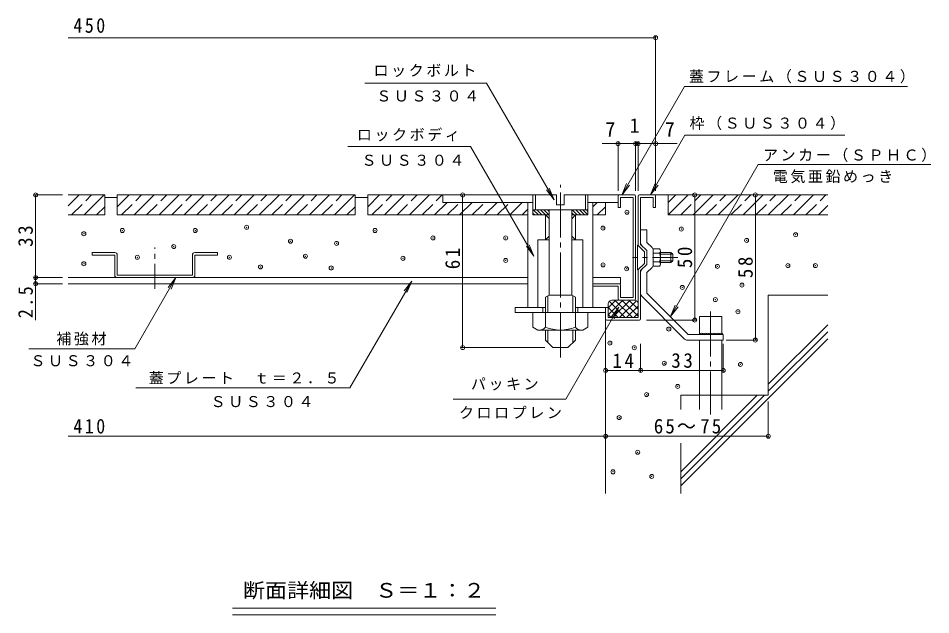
# Model space of a CAD drawing. Units: millimetres, scale not verified. Extents: x -360 to 315, y -273 to 219.
# Drawn here: x -49.6 to 314.9, y -19.7 to 218.6 of the extents above; entities that cross this region are included whole.
import ezdxf
from ezdxf.enums import TextEntityAlignment as Align

# ---------------------------------------------------------------- set-up
doc = ezdxf.new("R2010")
doc.units = ezdxf.units.MM
doc.header["$LTSCALE"] = 2
doc.header["$PDMODE"] = 32
doc.header["$PDSIZE"] = 1.6
for name, pattern in [('CHAIN1', [8, 5, -1, 1, -1]), ('CHAIN2', [12, 9, -1, 1, -1]), ('DASHED3', [4, 3, -1])]:
    doc.linetypes.add(name, pattern=pattern)
for name, color, linetype, lineweight in [('D-1', 2, 'Continuous', 9), ('D-2', 3, 'Continuous', 9), ('D-4', 7, 'Continuous', 9), ('D-6', 6, 'Continuous', 5)]:
    doc.layers.add(name, color=color, linetype=linetype, lineweight=lineweight)
doc.layers.add('D-5', color=7, linetype='Continuous')
doc.styles.add('ＭＳ ゴシック', font='')
doc.styles.get('ＭＳ ゴシック').set_extended_font_data('MS Gothic')

msp = doc.modelspace()

# ---------------------------------------------------------------- linework, layer by layer
at = {"layer": 'D-1'}
for p, q in [((197.98, 147.535), (197.98, 127.869)), ((198.48, 148.036), (204.48, 148.036)), ((198.98, 147.035), (203.98, 147.035)), ((198.98, 128.283), (198.98, 147.035)), ((203.98, 147.035), (203.98, 143.036)), ((204.98, 147.535), (204.98, 143.036)), ((203.98, 143.036), (204.98, 143.036)), ((201.48, 134.036), (198.98, 134.036)), ((201.48, 129.036), (201.48, 134.036)), ((197.711, 118.175), (197.711, 127.896)), ((197.881, 127.967), (200.48, 125.369)), ((198.98, 128.283), (201.48, 125.783)), ((203.54, 126.975), (201.48, 129.036)), ((200.48, 125.369), (200.48, 120.702)), ((201.48, 125.783), (201.48, 120.288)), ((206.48, 126.535), (203.98, 126.535)), ((206.48, 124.734), (203.98, 124.734)), ((206.98, 120.436), (206.98, 125.635)), ((211.088, 125.035), (206.98, 125.035)), ((211.788, 124.336), (206.98, 124.336)), ((211.788, 124.336), (211.088, 125.035)), ((211.088, 125.035), (211.088, 121.036)), ((211.788, 124.336), (211.788, 121.736)), ((197.881, 118.104), (200.48, 120.702)), ((198.98, 117.788), (201.48, 120.288)), ((206.48, 121.337), (203.98, 121.337)), ((211.788, 121.736), (206.98, 121.736)), ((211.088, 121.036), (206.98, 121.036)), ((211.788, 121.736), (211.088, 121.036)), ((197.98, 118.202), (197.98, 99.035)), ((198.98, 117.788), (198.98, 98.536)), ((203.54, 119.096), (201.48, 117.036)), ((201.48, 108.806), (201.48, 117.036)), ((162.442, 108.035), (160.942, 107.17)), ((160.942, 95.19), (160.942, 107.17)), ((161.942, 101.036), (161.942, 107.747)), ((171.442, 108.035), (162.442, 108.035)), ((171.442, 108.035), (172.942, 107.17)), ((171.942, 101.036), (171.942, 107.747)), ((172.942, 95.19), (172.942, 107.17)), ((191.918, 106.036), (185.98, 100.097)), ((189.089, 106.036), (185.98, 102.926)), ((196.48, 106.036), (187.48, 106.036)), ((194.746, 106.036), (187.746, 99.035)), ((195.676, 99.035), (188.675, 106.036)), ((197.318, 105.779), (190.575, 99.035)), ((197.98, 99.56), (191.504, 106.036)), ((197.98, 102.388), (194.332, 106.036)), ((216.558, 90.475), (199.419, 107.614)), ((217.95, 92.336), (201.48, 108.806)), ((148.904, 103.036), (148.904, 101.036)), ((148.904, 103.036), (160.942, 103.036)), ((159.942, 101.036), (159.942, 103.036)), ((172.942, 103.036), (185.98, 103.036)), ((173.942, 101.036), (173.942, 103.036)), ((184.98, 98.536), (184.98, 103.036)), ((185.98, 104.535), (185.98, 99.035)), ((190.019, 99.035), (185.98, 103.074)), ((192.847, 99.035), (186.355, 105.528)), ((197.98, 103.612), (193.403, 99.035)), ((148.904, 101.036), (184.98, 101.036)), ((155.942, 101.036), (155.942, 95.19)), ((177.942, 101.036), (177.942, 95.19)), ((187.19, 99.035), (185.98, 100.246)), ((185.98, 99.035), (197.98, 99.035)), ((197.98, 100.784), (196.232, 99.035)), ((157.942, 94.035), (155.942, 95.19)), ((175.942, 94.035), (177.942, 95.19)), ((185.48, 98.036), (198.48, 98.036)), ((157.942, 94.035), (175.942, 94.035)), ((160.942, 90.035), (160.942, 94.036)), ((161.942, 89.036), (161.942, 94.036)), ((171.942, 89.036), (171.942, 94.036)), ((231.98, 92.336), (217.95, 92.336)), ((231.98, 92.336), (231.98, 90.036)), ((163.942, 87.035), (160.942, 90.035)), ((217.618, 90.036), (231.98, 90.036)), ((163.942, 87.035), (169.942, 87.035))]:
    msp.add_line(p, q, dxfattribs=at)
at = {"layer": 'D-1', "linetype": 'CHAIN1'}
msp.add_line((213.788, 123.036), (195.711, 123.036), dxfattribs=at)
at = {"layer": 'D-1'}
for points in [[(206.48, 119.536), (203.98, 119.536), (203.98, 126.535)], [(169.942, 87.035), (172.942, 90.035), (172.942, 94.036)]]:
    msp.add_lwpolyline(points, dxfattribs=at)
for centre, radius, start, end in [((198.48, 147.535), 0.5, 90, 180), ((204.48, 147.535), 0.5, 0, 90), ((197.811, 127.896), 0.1, 45.04254, 180), ((200.48, 128.904), 1.5, 180, 225), ((202.48, 125.914), 1.5, 0, 45), ((205.918, 125.635), 1.062, 301.93629, 58.0667), ((203.845, 123.036), 3.134, 327.19112, 32.80862), ((205.918, 120.436), 1.062, 301.9333, 58.06371), ((197.811, 118.175), 0.1, 180, 314.95746), ((200.48, 117.167), 1.5, 135, 180), ((202.48, 120.157), 1.5, 315, 0), ((187.48, 104.535), 1.5, 90, 180), ((196.48, 104.535), 1.5, 0, 90), ((200.48, 108.674), 1.5, 180, 225), ((185.48, 98.536), 0.5, 180, 270), ((198.48, 98.536), 0.5, 270, 0), ((158.577, 97.035), 3, 270.00015, 322.04065), ((167.11, 111.075), 17.04, 248.7785, 269.43475), ((166.774, 111.075), 17.04, 270.56525, 291.2215), ((175.307, 97.035), 3, 217.95935, 269.99985), ((175.307, 97.035), 3, 270.00015, 270.00017), ((217.618, 91.536), 1.5, 225, 270)]:
    msp.add_arc(centre, radius, start, end, dxfattribs=at)
at = {"layer": 'D-2', "linetype": 'CHAIN2'}
msp.add_line((166.942, 83.035), (166.942, 152.036), dxfattribs=at)
at = {"layer": 'D-2'}
for p, q in [((119.98, 148.036), (119.98, 145.036)), ((165.442, 148.036), (119.98, 148.036)), ((155.942, 148.036), (155.942, 140.035)), ((156.942, 148.036), (156.942, 142.036)), ((165.442, 144.036), (165.442, 148.036)), ((168.442, 148.036), (196.48, 148.036)), ((176.942, 148.036), (176.942, 142.036)), ((177.942, 148.036), (177.942, 140.035)), ((189.98, 147.535), (189.98, 143.036)), ((196.98, 106.535), (196.98, 147.535)), ((155.942, 145.036), (119.98, 145.036)), ((153.942, 145.036), (153.942, 103.036)), ((189.98, 145.036), (177.942, 145.036)), ((179.942, 145.036), (179.942, 103.036)), ((190.98, 143.036), (189.98, 143.036)), ((177.904, 142.036), (155.942, 142.036)), ((156.717, 140.035), (155.942, 140.811)), ((162.442, 140.035), (155.942, 140.035)), ((158.131, 140.035), (156.131, 142.036)), ((159.546, 140.035), (157.545, 142.036)), ((162.442, 138.553), (158.96, 142.036)), ((162.374, 140.035), (160.374, 142.036)), ((160.942, 140.035), (160.942, 130.036)), ((160.942, 140.035), (160.951, 140.026)), ((162.442, 141.382), (161.788, 142.036)), ((162.442, 142.036), (162.442, 108.035)), ((171.442, 142.036), (171.442, 108.035)), ((172.273, 140.035), (171.442, 140.867)), ((177.904, 140.035), (171.442, 140.035)), ((172.942, 140.035), (171.442, 138.536)), ((173.688, 140.035), (171.688, 142.036)), ((172.942, 140.035), (172.942, 130.036)), ((175.102, 140.035), (173.102, 142.036)), ((176.516, 140.035), (174.516, 142.036)), ((177.93, 140.035), (175.93, 142.036)), ((177.942, 141.438), (177.344, 142.036)), ((160.942, 130.036), (162.442, 131.536)), ((172.942, 130.036), (171.442, 131.536)), ((162.442, 130.036), (157.942, 130.036)), ((157.942, 130.036), (157.942, 103.036)), ((175.942, 130.036), (171.442, 130.036)), ((175.942, 130.036), (175.942, 103.036)), ((-20.05, 124.036), (-20.05, 125.035)), ((-11.05, 125.035), (-20.05, 125.035)), ((-11.05, 124.036), (-20.05, 124.036)), ((-11.05, 116.035), (-11.05, 124.036)), ((-10.05, 124.036), (-10.05, 116.035)), ((19.95, 124.036), (19.95, 116.035)), ((20.95, 125.035), (29.95, 125.035)), ((29.95, 124.036), (20.95, 124.036)), ((20.95, 116.035), (20.95, 124.036)), ((29.95, 124.036), (29.95, 125.035)), ((-29.668, 115.035), (153.942, 115.035)), ((19.95, 116.035), (-10.05, 116.035)), ((190.98, 115.035), (179.942, 115.035)), ((190.98, 115.035), (190.98, 112.536)), ((153.942, 112.536), (-29.668, 112.536)), ((190.98, 112.536), (179.942, 112.536)), ((189.98, 111.535), (179.942, 111.535)), ((189.98, 106.535), (189.98, 111.535)), ((190.98, 112.035), (190.98, 107.036)), ((196.48, 106.036), (190.48, 106.036)), ((160.942, 103.036), (153.942, 103.036)), ((179.942, 103.036), (172.942, 103.036))]:
    msp.add_line(p, q, dxfattribs=at)
at = {"layer": 'D-2', "linetype": 'CHAIN1'}
msp.add_line((4.95, 110.536), (4.95, 127.035), dxfattribs=at)
at = {"layer": 'D-2'}
for points in [[(165.442, 144.036), (168.442, 144.036), (168.442, 148.036)], [(195.98, 147.035), (195.98, 107.036), (190.98, 107.036)], [(195.98, 147.035), (190.98, 147.035), (190.98, 143.036)]]:
    msp.add_lwpolyline(points, dxfattribs=at)
for centre, radius, start, end in [((190.48, 147.535), 0.5, 90, 180), ((196.48, 147.535), 0.5, 0, 90), ((-11.05, 124.036), 1, 0, 90), ((20.95, 124.036), 1, 90, 180), ((-10.05, 116.035), 1, 180, 270), ((19.95, 116.035), 1, 270, 0), ((190.48, 112.035), 0.5, 0, 90), ((190.48, 106.535), 0.5, 180, 270), ((196.48, 106.535), 0.5, 270, 0)]:
    msp.add_arc(centre, radius, start, end, dxfattribs=at)
at = {"layer": 'D-4'}
for p, q in [((204.98, 149.681), (204.98, 211.42)), ((-29.668, 210.82), (204.98, 210.82)), ((88.796, 192.718), (137.484, 192.718)), ((164.398, 146.101), (137.484, 192.718)), ((191.43, 147.942), (216.528, 191.414)), ((305.527, 191.414), (216.528, 191.414)), ((183.642, 168.527), (213.54, 168.527)), ((189.98, 149.681), (189.98, 169.126)), ((196.98, 149.681), (196.98, 169.126)), ((197.98, 149.681), (197.98, 169.126)), ((131.071, 167.405), (82.036, 167.405)), ((156.394, 123.544), (131.071, 167.405)), ((164.398, 146.101), (161.354, 150.068)), ((164.398, 146.101), (162.485, 150.72)), ((191.43, 147.942), (193.343, 152.561)), ((191.43, 147.942), (194.474, 151.908)), ((202.905, 148.036), (204.818, 152.655)), ((202.905, 148.036), (205.948, 152.002)), ((-31.967, 148.036), (-43.294, 148.036)), ((-42.694, 98.055), (-42.694, 148.036)), ((127.884, 87.035), (127.884, 148.036)), ((220.62, 98.036), (220.62, 148.036)), ((244.83, 90.036), (244.83, 148.036)), ((156.394, 123.544), (154.481, 128.164)), ((156.394, 123.544), (153.351, 127.511)), ((-31.967, 115.035), (-43.294, 115.035)), ((13.384, 115.035), (-3.079, 86.521)), ((13.384, 115.035), (10.34, 111.069)), ((13.384, 115.035), (11.47, 110.416)), ((107.549, 113.631), (82.888, 70.919)), ((107.548, 113.631), (104.505, 109.665)), ((107.548, 113.631), (105.635, 109.012)), ((-31.967, 112.536), (-43.294, 112.536)), ((190.3, 103.144), (169.125, 66.468)), ((190.3, 103.144), (187.257, 99.178)), ((190.3, 103.144), (188.387, 98.525)), ((210.882, 99.404), (212.795, 104.023)), ((210.882, 99.404), (213.926, 103.371)), ((201.307, 98.036), (221.22, 98.036)), ((198.98, 88.505), (198.98, 77.3)), ((231.98, 88.505), (231.98, 77.3)), ((233.133, 90.036), (245.43, 90.036)), ((-3.079, 86.521), (-45.4, 86.521)), ((160.749, 87.035), (127.284, 87.035)), ((184.98, 77.9), (231.98, 77.9)), ((82.888, 70.919), (-2.666, 70.919)), ((169.125, 66.468), (124.069, 66.468)), ((249.98, 65.498), (249.98, 51.047)), ((-29.668, 51.647), (249.98, 51.647)), ((35.931, -17.014), (141.117, -17.014)), ((35.931, -19.686), (141.117, -19.686))]:
    msp.add_line(p, q, dxfattribs=at)
for points in [[(202.905, 148.036), (216.663, 171.866), (280.573, 171.866)], [(210.882, 99.404), (245.95, 160.144), (314.858, 160.144)]]:
    msp.add_lwpolyline(points, dxfattribs=at)
for p in [(204.98, 210.82), (189.98, 168.527), (196.98, 168.527), (197.98, 168.527), (204.98, 168.527), (-42.694, 148.036), (127.884, 148.036), (220.62, 148.036), (244.83, 148.036), (-42.694, 115.035), (-42.694, 112.536), (220.62, 98.036), (127.884, 87.035), (244.83, 90.036), (184.98, 77.9), (198.98, 77.9), (231.98, 77.9), (184.98, 51.647), (249.98, 51.647)]:
    msp.add_point(p, dxfattribs=at)
at = {"layer": 'D-6'}
for p, q in [((-29.668, 143.678), (-25.311, 148.036)), ((-15.02, 148.036), (-29.668, 148.036)), ((-23.311, 140.035), (-15.311, 148.036)), ((-15.02, 148.036), (-15.02, 140.035)), ((-10.02, 147.035), (-15.02, 147.035)), ((-10.02, 143.326), (-5.311, 148.036)), ((-10.02, 140.035), (-10.02, 148.036)), ((-3.311, 140.035), (4.689, 148.036)), ((6.689, 140.035), (14.689, 148.036)), ((16.69, 140.035), (24.689, 148.036)), ((26.689, 140.035), (34.689, 148.036)), ((36.689, 140.035), (44.69, 148.036)), ((46.69, 140.035), (54.69, 148.036)), ((56.689, 140.035), (64.69, 148.036)), ((66.689, 140.035), (74.69, 148.036)), ((76.69, 140.035), (84.689, 148.036)), ((89.98, 147.035), (84.98, 147.035)), ((89.98, 143.326), (94.689, 148.036)), ((89.98, 148.036), (89.98, 140.035)), ((119.98, 148.036), (89.98, 148.036)), ((96.689, 140.035), (104.689, 148.036)), ((106.689, 140.035), (114.689, 148.036)), ((204.48, 148.036), (273.7, 148.036)), ((209.98, 148.036), (209.98, 140.035)), ((209.98, 140.035), (217.98, 148.036)), ((209.98, 145.035), (212.98, 148.036)), ((219.98, 140.035), (227.98, 148.036)), ((229.98, 140.035), (237.98, 148.036)), ((239.98, 140.035), (247.98, 148.036)), ((249.98, 140.035), (257.98, 148.036)), ((259.979, 140.035), (267.98, 148.036)), ((116.689, 140.035), (121.69, 145.036)), ((126.689, 140.035), (131.69, 145.036)), ((136.69, 140.035), (141.69, 145.036)), ((146.69, 140.035), (151.69, 145.036)), ((179.942, 143.288), (181.69, 145.036)), ((184.98, 145.036), (184.98, 140.035)), ((269.979, 140.035), (273.7, 143.756)), ((-15.02, 140.035), (-29.668, 140.035)), ((84.98, 140.035), (-10.02, 140.035)), ((153.942, 140.035), (89.98, 140.035)), ((184.98, 140.035), (179.942, 140.035)), ((209.98, 140.035), (273.7, 140.035)), ((249.98, 108.036), (249.98, 68.036)), ((249.98, 108.036), (273.7, 108.036)), ((184.98, 98.536), (184.98, 28.738)), ((222.452, 99.512), (231.452, 99.512)), ((222.452, 92.336), (222.452, 99.512)), ((231.452, 92.336), (231.452, 99.512)), ((249.98, 72.443), (273.7, 96.163)), ((249.98, 69.614), (273.7, 93.335)), ((214.98, 31.786), (273.7, 90.506)), ((222.452, 68.036), (222.452, 90.036)), ((231.452, 68.036), (231.452, 90.036)), ((214.98, 68.036), (214.98, 62.357)), ((214.98, 68.036), (249.98, 68.036)), ((214.98, 37.443), (245.573, 68.036)), ((214.98, 34.614), (248.401, 68.036)), ((214.98, 48.927), (214.98, 28.738))]:
    msp.add_line(p, q, dxfattribs=at)
at = {"layer": 'D-6', "linetype": 'DASHED3'}
for p, q in [((-28.311, 140.035), (-20.311, 148.036)), ((-8.311, 140.035), (-0.311, 148.036)), ((1.689, 140.035), (9.689, 148.036)), ((11.689, 140.035), (19.689, 148.036)), ((21.689, 140.035), (29.69, 148.036)), ((31.69, 140.035), (39.69, 148.036)), ((41.689, 140.035), (49.689, 148.036)), ((51.689, 140.035), (59.69, 148.036)), ((61.69, 140.035), (69.689, 148.036)), ((71.69, 140.035), (79.69, 148.036)), ((91.689, 140.035), (99.689, 148.036)), ((101.689, 140.035), (109.689, 148.036)), ((111.689, 140.035), (119.69, 148.036)), ((214.98, 140.035), (222.98, 148.036)), ((224.98, 140.035), (232.98, 148.036)), ((234.98, 140.035), (242.98, 148.036)), ((244.98, 140.035), (252.98, 148.036)), ((254.98, 140.035), (262.98, 148.036)), ((264.979, 140.035), (272.979, 148.036)), ((-18.311, 140.035), (-15.02, 143.326)), ((81.689, 140.035), (84.98, 143.326)), ((121.69, 140.035), (126.69, 145.036)), ((131.69, 140.035), (136.69, 145.036)), ((141.69, 140.035), (146.69, 145.036)), ((151.69, 140.035), (153.942, 142.288)), ((181.69, 140.035), (184.98, 143.325)), ((222.452, 62.357), (222.452, 68.036)), ((231.452, 62.357), (231.452, 68.036))]:
    msp.add_line(p, q, dxfattribs=at)
at = {"layer": 'D-6', "linetype": 'CHAIN2'}
msp.add_line((226.952, 101.512), (226.952, 60.357), dxfattribs=at)
at = {"layer": 'D-6'}
msp.add_lwpolyline([(84.98, 140.035), (84.98, 148.036), (-10.02, 148.036)], dxfattribs=at)
for centre in [(223.234, 91.942), (224.798, 91.942), (226.363, 91.942), (227.928, 91.942), (229.492, 91.942), (231.057, 91.942)]:
    msp.add_arc(centre, 0.876, 26.73732, 153.26268, dxfattribs=at)
for p in [(193.534, 141.137), (41.607, 135.107), (183.918, 134.776), (215.226, 134.392), (-23.395, 132.542), (-8, 133.824), (21.08, 133.824), (92.923, 133.824), (116.016, 130.831), (145.095, 130.831), (260.902, 132.12), (12.527, 127.41), (59.14, 129.548), (77.528, 128.693), (241.299, 129.869), (-2.013, 123.133), (34.764, 123.133), (65.127, 123.561), (-23.395, 120.568), (104.042, 122.706), (145.095, 121.851), (183.97, 120.097), (229.672, 119.478), (257.797, 119.786), (268.796, 119.786), (47.166, 119.285), (75.39, 118.857), (193.36, 118.532), (215.635, 111.079), (239.466, 111.996), (228.829, 106.219), (237.865, 101.384), (210.25, 94.442), (186.696, 88.864), (196.446, 87.004), (208.391, 80.806), (238.844, 80.314), (213.801, 71.508), (201.341, 68.293), (190.415, 59.111), (197.816, 45.239), (187.936, 37.416), (203.432, 35.557)]:
    msp.add_point(p, dxfattribs=at)

# ---------------------------------------------------------------- texts
at = {"layer": 'D-4', "color": 2, "style": 'ＭＳ ゴシック'}
for s, p in [('7', (184.874, 169.527)), ('1', (194.571, 171.084)), ('7', (208.623, 169.527))]:
    msp.add_text(s, height=5.865, dxfattribs=at).set_placement(p, align=Align.BOTTOM_LEFT)
at = {"layer": 'D-4', "color": 2, "style": 'ＭＳ ゴシック', "width": 1.1}
msp.add_text('断面詳細図\u3000Ｓ＝１：２', height=5.865, dxfattribs=at).set_placement((40.154, -14.623), align=Align.BOTTOM_LEFT)
at = {"layer": 'D-4', "color": 2, "char_height": 5.865, "attachment_point": 7, "style": 'ＭＳ ゴシック'}
for s, insert in [('\\T1.27;\\W0.9;450', (-27.572, 212.733)), ('\\T1.27;\\W0.95;14', (187.73, 78.9)), ('\\T1.27;\\W0.95;33', (211.23, 78.9)), ('\\T1.27;\\W0.9;410', (-27.572, 52.647)), ('\\T1.22;\\W0.95;65～75', (204.23, 52.647))]:
    msp.add_mtext(s, dxfattribs=dict(at, insert=insert))
at = {"layer": 'D-4', "char_height": 4.399, "attachment_point": 7, "style": 'ＭＳ ゴシック'}
for s, insert in [('\\T1.17;ロックボルト', (92.308, 195.118)), ('\\T1.17;蓋フレーム（ＳＵＳ３０４）', (218.281, 192.619)), ('\\T1.17;枠（ＳＵＳ３０４）', (218.508, 173.943)), ('\\T1.17;ロックボディ', (85.674, 169.441)), ('\\T1.17;アンカー（ＳＰＨＣ）', (247.864, 161.202)), ('\\T1.17;補強材', (-34.386, 87.872)), ('\\T1.17;蓋プレート\u3000ｔ＝２．５', (2.525, 72.441)), ('\\T1.17;パッキン', (131.195, 69.873))]:
    msp.add_mtext(s, dxfattribs=dict(at, insert=insert))
at = {"layer": 'D-4', "color": 2, "char_height": 5.865, "attachment_point": 7, "rotation": 90, "style": 'ＭＳ ゴシック'}
for s, insert in [('\\T1.27;\\W0.95;33', (-43.694, 127.285)), ('\\T1.27;\\W0.95;61', (126.883, 118.346)), ('\\T1.27;\\W0.95;50', (219.62, 118.786)), ('\\T1.27;\\W0.95;58', (243.83, 114.786)), ('\\T1.27;\\W0.9;2.5', (-43.694, 98.821))]:
    msp.add_mtext(s, dxfattribs=dict(at, insert=insert))
at = {"layer": 'D-5', "char_height": 4.399, "attachment_point": 7, "style": 'ＭＳ ゴシック'}
for s, insert in [('\\T1.17;ＳＵＳ３０４', (93.399, 185.295)), ('\\T1.17;ＳＵＳ３０４', (87.493, 159.618)), ('\\T1.17;電気亜鉛めっき', (251.746, 152.693)), ('\\T1.17;ＳＵＳ３０４', (-44.732, 79.528)), ('\\T1.17;ＳＵＳ３０４', (27.229, 63.203)), ('\\T1.17;クロロプレン', (126.444, 58.59))]:
    msp.add_mtext(s, dxfattribs=dict(at, insert=insert))

doc.saveas('drawing.dxf')
